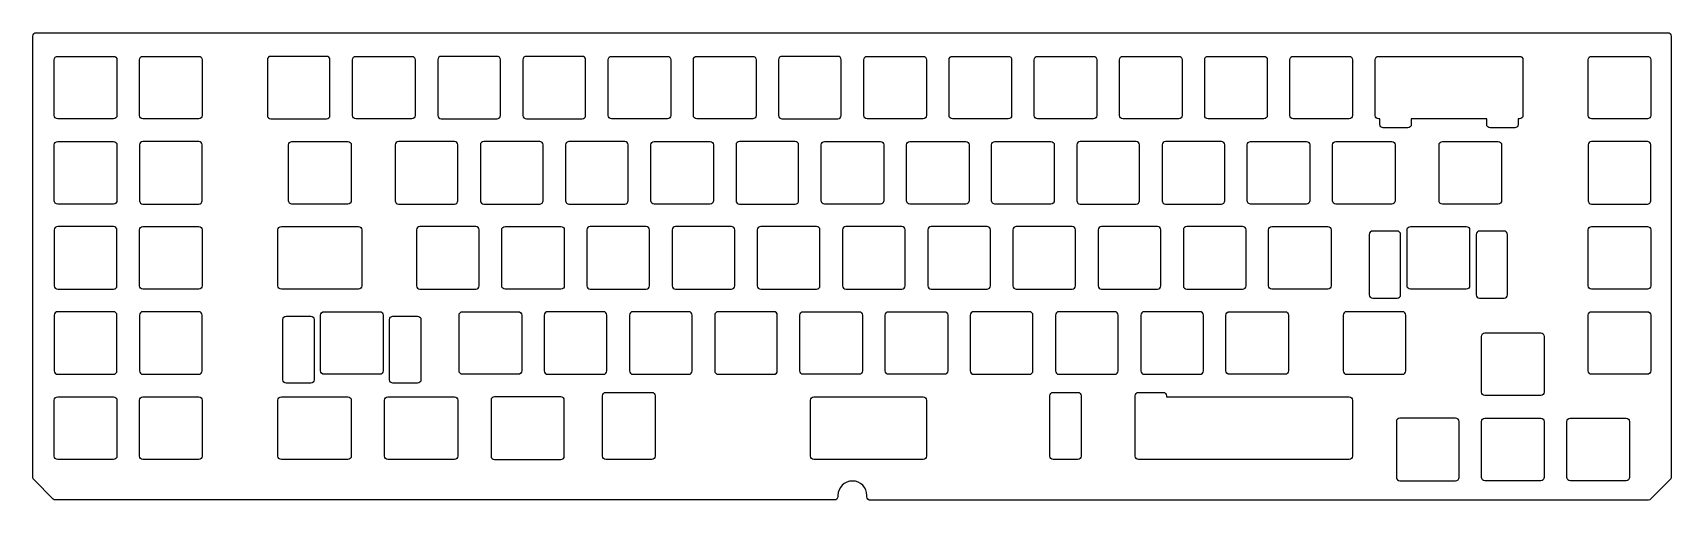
# Model space of a CAD drawing. Header units: millimetres. Extents: x -2 to 364, y -102 to 3.
import ezdxf

# ---------------------------------------------------------------- set-up
doc = ezdxf.new("R2010")
doc.units = ezdxf.units.MM
doc.layers.get('0').update_dxf_attribs({"linetype": 'CONTINUOUS'})

msp = doc.modelspace()

# ---------------------------------------------------------------- linework, layer by layer
for points in [[(359.39, -101.66, -0.16404), (358.96, -101.87), (184.95, -101.87, -0.414214), (184.2, -101.12), (184.2, -100.81, 1), (177.7, -100.81), (177.7, -101.06, -0.414214), (176.95, -101.81), (2.66, -101.81, -0.14793), (2.28, -101.61), (-2.09, -97.24, -0.147922), (-2.29, -96.86), (-2.29, 2, -0.414214), (-1.54, 2.75), (363.26, 2.75, -0.414214), (364.01, 2), (364.01, -96.86, -0.147897), (363.8, -97.24)], [(15.78, -2.53, -0.414214), (16.52, -3.28), (16.52, -15.78, -0.414214), (15.78, -16.53), (3.28, -16.53, -0.414214), (2.52, -15.78), (2.52, -3.28, -0.414214), (3.28, -2.53)], [(35.58, -15.78, -0.414214), (34.83, -16.53), (22.32, -16.53, -0.414214), (21.57, -15.78), (21.57, -3.28, -0.414214), (22.32, -2.53), (34.83, -2.53, -0.414214), (35.58, -3.28)], [(50.9, -2.53, 0.414214), (50.15, -3.28), (50.15, -15.78, 0.414214), (50.9, -16.53), (63.4, -16.53, 0.414214), (64.15, -15.78), (64.15, -3.28, 0.414214), (63.4, -2.53)], [(69.2, -15.78), (69.2, -3.28, -0.414214), (69.95, -2.53), (82.45, -2.53, -0.414214), (83.2, -3.28), (83.2, -15.78, -0.414214), (82.45, -16.53), (69.95, -16.53, -0.414214)], [(102.25, -15.78), (102.25, -3.28, 0.414214), (101.5, -2.53), (89, -2.53, 0.414214), (88.25, -3.28), (88.25, -15.78, 0.414214), (89, -16.53), (101.5, -16.53, 0.414214)], [(108.05, -2.53, 0.414214), (107.3, -3.28), (107.3, -15.78, 0.414214), (108.05, -16.53), (120.55, -16.53, 0.414214), (121.3, -15.78), (121.3, -3.28, 0.414214), (120.55, -2.53)], [(127.1, -16.53, -0.414214), (126.35, -15.78), (126.35, -3.28, -0.414214), (127.1, -2.53), (139.6, -2.53, -0.414214), (140.35, -3.28), (140.35, -15.78, -0.414214), (139.6, -16.53)], [(145.4, -15.78), (145.4, -3.28, -0.414214), (146.15, -2.53), (158.65, -2.53, -0.414214), (159.4, -3.28), (159.4, -15.78, -0.414214), (158.65, -16.53), (146.15, -16.53, -0.414214)], [(178.45, -15.78), (178.45, -3.28, 0.414214), (177.7, -2.53), (165.2, -2.53, 0.414214), (164.45, -3.28), (164.45, -15.78, 0.414214), (165.2, -16.53), (177.7, -16.53, 0.414214)], [(183.5, -3.28, -0.414214), (184.25, -2.53), (196.75, -2.53, -0.414214), (197.5, -3.28), (197.5, -15.78, -0.414214), (196.75, -16.53), (184.25, -16.53, -0.414214), (183.5, -15.78)], [(202.55, -3.28, -0.414214), (203.3, -2.53), (215.8, -2.53, -0.414214), (216.55, -3.28), (216.55, -15.78, -0.414214), (215.8, -16.53), (203.3, -16.53, -0.414214), (202.55, -15.78)], [(235.6, -15.78, -0.414214), (234.85, -16.53), (222.35, -16.53, -0.414214), (221.6, -15.78), (221.6, -3.28, -0.414214), (222.35, -2.53), (234.85, -2.53, -0.414214), (235.6, -3.28)], [(254.65, -15.78, -0.414214), (253.9, -16.53), (241.4, -16.53, -0.414214), (240.65, -15.78), (240.65, -3.28, -0.414214), (241.4, -2.53), (253.9, -2.53, -0.414214), (254.65, -3.28)], [(260.45, -2.53), (272.95, -2.53, -0.414214), (273.7, -3.28), (273.7, -15.78, -0.414214), (272.95, -16.53), (260.45, -16.53, -0.414214), (259.7, -15.78), (259.7, -3.28, -0.414214)], [(292.75, -3.28), (292.75, -15.78, -0.414214), (292, -16.53), (279.5, -16.53, -0.414214), (278.75, -15.78), (278.75, -3.28, -0.414214), (279.5, -2.53), (292, -2.53, -0.414214)], [(322.76, -16.53), (305.89, -16.53), (305.89, -17.78, -0.414214), (305.14, -18.53), (299.64, -18.53, -0.414214), (298.89, -17.78), (298.89, -16.53), (298.55, -16.53, -0.414214), (297.8, -15.78), (297.8, -3.28, -0.414214), (298.55, -2.53), (330.1, -2.53, -0.414214), (330.85, -3.28), (330.85, -15.78, -0.414214), (330.1, -16.53), (329.76, -16.53), (329.76, -17.78, -0.414214), (329.01, -18.53), (323.51, -18.53, -0.414214), (322.76, -17.78)], [(358.67, -16.53), (346.18, -16.53, -0.414214), (345.42, -15.78), (345.42, -3.28, -0.414214), (346.18, -2.53), (358.67, -2.53, -0.414214), (359.43, -3.28), (359.43, -15.78, -0.414214)], [(3.28, -35.58, -0.414214), (2.52, -34.83), (2.52, -22.32, -0.414214), (3.28, -21.58), (15.78, -21.58, -0.414214), (16.52, -22.32), (16.52, -34.83, -0.414214), (15.78, -35.58)], [(34.83, -35.58, 0.414214), (35.58, -34.83), (35.58, -22.32, 0.414214), (34.83, -21.58), (22.32, -21.58, 0.414214), (21.57, -22.32), (21.57, -34.83, 0.414214), (22.32, -35.58)], [(54.91, -22.32, -0.414214), (55.66, -21.58), (68.16, -21.58, -0.414214), (68.91, -22.32), (68.91, -34.83, -0.414214), (68.16, -35.58), (55.66, -35.58, -0.414214), (54.91, -34.83)], [(92.72, -22.32, 0.414214), (91.97, -21.58), (79.47, -21.58, 0.414214), (78.72, -22.32), (78.72, -34.83, 0.414214), (79.47, -35.58), (91.97, -35.58, 0.414214), (92.72, -34.83)], [(98.53, -21.58, 0.414214), (97.78, -22.32), (97.78, -34.83, 0.414214), (98.53, -35.58), (111.03, -35.58, 0.414214), (111.78, -34.83), (111.78, -22.32, 0.414214), (111.03, -21.58)], [(130.07, -35.58, 0.414214), (130.82, -34.83), (130.82, -22.32, 0.414214), (130.07, -21.58), (117.58, -21.58, 0.414214), (116.83, -22.32), (116.83, -34.83, 0.414214), (117.58, -35.58)], [(135.88, -34.83), (135.88, -22.32, -0.414214), (136.62, -21.58), (149.12, -21.58, -0.414214), (149.88, -22.32), (149.88, -34.83, -0.414214), (149.12, -35.58), (136.62, -35.58, -0.414214)], [(168.18, -21.58), (155.68, -21.58, 0.414214), (154.93, -22.32), (154.93, -34.83, 0.414214), (155.68, -35.58), (168.18, -35.58, 0.414214), (168.93, -34.83), (168.93, -22.32, 0.414214)], [(173.98, -34.83), (173.98, -22.32, -0.414214), (174.72, -21.58), (187.22, -21.58, -0.414214), (187.97, -22.32), (187.97, -34.83, -0.414214), (187.22, -35.58), (174.72, -35.58, -0.414214)], [(207.03, -34.83, -0.414214), (206.28, -35.58), (193.78, -35.58, -0.414214), (193.03, -34.83), (193.03, -22.32, -0.414214), (193.78, -21.58), (206.28, -21.58, -0.414214), (207.03, -22.32)], [(226.08, -22.32), (226.08, -34.83, -0.414214), (225.32, -35.58), (212.82, -35.58, -0.414214), (212.07, -34.83), (212.07, -22.32, -0.414214), (212.82, -21.58), (225.32, -21.58, -0.414214)], [(231.12, -22.32), (231.12, -34.83, 0.414214), (231.88, -35.58), (244.38, -35.58, 0.414214), (245.13, -34.83), (245.13, -22.32, 0.414214), (244.38, -21.58), (231.88, -21.58, 0.414214)], [(250.93, -21.58, 0.414214), (250.18, -22.32), (250.18, -34.83, 0.414214), (250.93, -35.58), (263.43, -35.58, 0.414214), (264.18, -34.83), (264.18, -22.32, 0.414214), (263.43, -21.58)], [(283.23, -34.83, -0.414214), (282.48, -35.58), (269.98, -35.58, -0.414214), (269.23, -34.83), (269.23, -22.32, -0.414214), (269.98, -21.58), (282.48, -21.58, -0.414214), (283.23, -22.32)], [(301.52, -35.58), (289.02, -35.58, -0.414214), (288.27, -34.83), (288.27, -22.32, -0.414214), (289.02, -21.58), (301.52, -21.58, -0.414214), (302.27, -22.32), (302.27, -34.83, -0.414214)], [(325.34, -21.58, -0.414214), (326.09, -22.32), (326.09, -34.83, -0.414214), (325.34, -35.58), (312.84, -35.58, -0.414214), (312.09, -34.83), (312.09, -22.32, -0.414214), (312.84, -21.58)], [(346.18, -21.58, 0.414214), (345.42, -22.32), (345.42, -34.83, 0.414214), (346.18, -35.58), (358.67, -35.58, 0.414214), (359.43, -34.83), (359.43, -22.32, 0.414214), (358.67, -21.58)], [(15.78, -40.63), (3.28, -40.63, 0.414214), (2.52, -41.38), (2.52, -53.88, 0.414214), (3.28, -54.63), (15.78, -54.63, 0.414214), (16.52, -53.88), (16.52, -41.38, 0.414214)], [(21.57, -41.38, -0.414214), (22.32, -40.63), (34.83, -40.63, -0.414214), (35.58, -41.38), (35.58, -53.88, -0.414214), (34.83, -54.63), (22.32, -54.63, -0.414214), (21.57, -53.88)], [(70.54, -40.63, -0.414214), (71.29, -41.38), (71.29, -53.88, -0.414214), (70.54, -54.63), (53.28, -54.63, -0.414214), (52.53, -53.88), (52.53, -41.38, -0.414214), (53.28, -40.63), (53.59, -40.63)], [(97.49, -41.38, 0.414214), (96.74, -40.63), (84.24, -40.63, 0.414214), (83.49, -41.38), (83.49, -53.88, 0.414214), (84.24, -54.63), (96.74, -54.63, 0.414214), (97.49, -53.88)], [(115.79, -40.63, -0.414214), (116.54, -41.38), (116.54, -53.88, -0.414214), (115.79, -54.63), (103.29, -54.63, -0.414214), (102.54, -53.88), (102.54, -41.38, -0.414214), (103.29, -40.63)], [(121.59, -41.38), (121.59, -53.88, 0.414214), (122.34, -54.63), (134.84, -54.63, 0.414214), (135.59, -53.88), (135.59, -41.38, 0.414214), (134.84, -40.63), (122.34, -40.63, 0.414214)], [(153.89, -40.63), (141.39, -40.63, 0.414214), (140.64, -41.38), (140.64, -53.88, 0.414214), (141.39, -54.63), (153.89, -54.63, 0.414214), (154.64, -53.88), (154.64, -41.38, 0.414214)], [(173.69, -41.38, 0.414214), (172.94, -40.63), (160.44, -40.63, 0.414214), (159.69, -41.38), (159.69, -53.88, 0.414214), (160.44, -54.63), (172.94, -54.63, 0.414214), (173.69, -53.88)], [(192.74, -53.88), (192.74, -41.38, 0.414214), (191.99, -40.63), (179.49, -40.63, 0.414214), (178.74, -41.38), (178.74, -53.88, 0.414214), (179.49, -54.63), (191.99, -54.63, 0.414214)], [(211.79, -53.88), (211.79, -41.38, 0.414214), (211.04, -40.63), (198.54, -40.63, 0.414214), (197.79, -41.38), (197.79, -53.88, 0.414214), (198.54, -54.63), (211.04, -54.63, 0.414214)], [(230.84, -41.38, 0.414214), (230.09, -40.63), (217.59, -40.63, 0.414214), (216.84, -41.38), (216.84, -53.88, 0.414214), (217.59, -54.63), (230.09, -54.63, 0.414214), (230.84, -53.88)], [(249.14, -40.63), (236.64, -40.63, 0.414214), (235.89, -41.38), (235.89, -53.88, 0.414214), (236.64, -54.63), (249.14, -54.63, 0.414214), (249.89, -53.88), (249.89, -41.38, 0.414214)], [(268.94, -53.88), (268.94, -41.38, 0.414214), (268.19, -40.63), (255.69, -40.63, 0.414214), (254.94, -41.38), (254.94, -53.88, 0.414214), (255.69, -54.63), (268.19, -54.63, 0.414214)], [(287.99, -41.38), (287.99, -53.88, -0.414214), (287.24, -54.63), (274.74, -54.63, -0.414214), (273.99, -53.88), (273.99, -41.38, -0.414214), (274.74, -40.63), (287.24, -40.63, -0.414214)], [(303.51, -42.38, 0.414214), (302.76, -41.63), (297.26, -41.63, 0.414214), (296.51, -42.38), (296.51, -55.88, 0.414214), (297.26, -56.63), (302.76, -56.63, 0.414214), (303.51, -55.88)], [(305.69, -54.63, -0.414214), (304.94, -53.88), (304.94, -41.38, -0.414214), (305.69, -40.63), (318.19, -40.63, -0.414214), (318.94, -41.38), (318.94, -53.88, -0.414214), (318.19, -54.63)], [(320.38, -42.38), (320.38, -55.88, 0.414214), (321.13, -56.63), (326.63, -56.63, 0.414214), (327.38, -55.88), (327.38, -42.38, 0.414214), (326.63, -41.63), (321.13, -41.63, 0.414214)], [(345.42, -53.88), (345.42, -41.38, -0.414214), (346.18, -40.63), (358.67, -40.63, -0.414214), (359.43, -41.38), (359.43, -53.88, -0.414214), (358.67, -54.63), (346.18, -54.63, -0.414214)], [(3.28, -59.68, 0.414214), (2.52, -60.43), (2.52, -72.93, 0.414214), (3.28, -73.68), (15.78, -73.68, 0.414214), (16.52, -72.93), (16.52, -60.43, 0.414214), (15.78, -59.68)], [(22.32, -73.68), (34.83, -73.68, 0.414214), (35.58, -72.93), (35.58, -60.43, 0.414214), (34.83, -59.68), (22.32, -59.68, 0.414214), (21.57, -60.43), (21.57, -72.93, 0.414214)], [(53.62, -74.92), (53.62, -61.42, -0.414214), (54.37, -60.68), (59.87, -60.68, -0.414214), (60.62, -61.42), (60.62, -74.92, -0.414214), (59.87, -75.67), (54.37, -75.67, -0.414214)], [(75.31, -59.68, -0.414214), (76.06, -60.43), (76.06, -72.93, -0.414214), (75.31, -73.68), (62.81, -73.68, -0.414214), (62.06, -72.93), (62.06, -60.43, -0.414214), (62.81, -59.68)], [(83.74, -60.68, -0.414214), (84.49, -61.42), (84.49, -74.92, -0.414214), (83.74, -75.67), (78.24, -75.67, -0.414214), (77.49, -74.92), (77.49, -61.42, -0.414214), (78.24, -60.68)], [(93.01, -60.43, -0.414214), (93.76, -59.68), (106.26, -59.68, -0.414214), (107.01, -60.43), (107.01, -72.93, -0.414214), (106.26, -73.68), (93.76, -73.68, -0.414214), (93.01, -72.93)], [(126.06, -60.43, 0.414214), (125.31, -59.68), (112.81, -59.68, 0.414214), (112.06, -60.43), (112.06, -72.93, 0.414214), (112.81, -73.68), (125.31, -73.68, 0.414214), (126.06, -72.93)], [(145.11, -72.93), (145.11, -60.43, 0.414214), (144.36, -59.68), (131.86, -59.68, 0.414214), (131.11, -60.43), (131.11, -72.93, 0.414214), (131.86, -73.68), (144.36, -73.68, 0.414214)], [(164.16, -60.43, 0.414214), (163.41, -59.68), (150.91, -59.68, 0.414214), (150.16, -60.43), (150.16, -72.93, 0.414214), (150.91, -73.68), (163.41, -73.68, 0.414214), (164.16, -72.93)], [(183.21, -72.93, -0.414214), (182.46, -73.68), (169.96, -73.68, -0.414214), (169.21, -72.93), (169.21, -60.43, -0.414214), (169.96, -59.68), (182.46, -59.68, -0.414214), (183.21, -60.43)], [(189.01, -73.68, -0.414214), (188.26, -72.93), (188.26, -60.43, -0.414214), (189.01, -59.68), (201.51, -59.68, -0.414214), (202.26, -60.43), (202.26, -72.93, -0.414214), (201.51, -73.68)], [(208.06, -59.68, 0.414214), (207.31, -60.43), (207.31, -72.93, 0.414214), (208.06, -73.68), (220.56, -73.68, 0.414214), (221.31, -72.93), (221.31, -60.43, 0.414214), (220.56, -59.68)], [(226.36, -72.93, 0.414214), (227.11, -73.68), (239.61, -73.68, 0.414214), (240.36, -72.93), (240.36, -60.43, 0.414214), (239.61, -59.68), (227.11, -59.68, 0.414214), (226.36, -60.43)], [(258.66, -59.68), (246.16, -59.68, 0.414214), (245.41, -60.43), (245.41, -72.93, 0.414214), (246.16, -73.68), (258.66, -73.68, 0.414214), (259.41, -72.93), (259.41, -60.43, 0.414214)], [(264.46, -72.93), (264.46, -60.43, -0.414214), (265.21, -59.68), (277.71, -59.68, -0.414214), (278.46, -60.43), (278.46, -72.93, -0.414214), (277.71, -73.68), (265.21, -73.68, -0.414214)], [(303.91, -73.68, 0.414214), (304.66, -72.93), (304.66, -60.43, 0.414214), (303.91, -59.68), (291.41, -59.68, 0.414214), (290.66, -60.43), (290.66, -72.93, 0.414214), (291.41, -73.68)], [(358.67, -59.68, -0.414214), (359.43, -60.43), (359.43, -72.93, -0.414214), (358.67, -73.68), (346.18, -73.68, -0.414214), (345.42, -72.93), (345.42, -60.43, -0.414214), (346.18, -59.68)], [(335.61, -77.69, -0.414214), (334.86, -78.44), (322.36, -78.44, -0.414214), (321.61, -77.69), (321.61, -65.19, -0.414214), (322.36, -64.44), (334.86, -64.44, -0.414214), (335.61, -65.19)], [(3.28, -78.73), (15.78, -78.73, -0.414214), (16.52, -79.48), (16.52, -91.98, -0.414214), (15.78, -92.73), (3.28, -92.73, -0.414214), (2.52, -91.98), (2.52, -79.48, -0.414214)], [(34.83, -78.73, -0.414214), (35.58, -79.48), (35.58, -91.98, -0.414214), (34.83, -92.73), (22.32, -92.73, -0.414214), (21.57, -91.98), (21.57, -79.48, -0.414214), (22.32, -78.73)], [(68.16, -92.73), (53.28, -92.73, -0.414214), (52.53, -91.98), (52.53, -79.48, -0.414214), (53.28, -78.73), (68.16, -78.73, -0.414214), (68.91, -79.48), (68.91, -91.98, -0.414214)], [(76.34, -79.48, -0.414214), (77.09, -78.73), (91.97, -78.73, -0.414214), (92.72, -79.48), (92.72, -91.98, -0.414214), (91.97, -92.73), (77.09, -92.73, -0.414214), (76.34, -91.98)], [(100.16, -91.98, 0.414214), (100.91, -92.73), (115.79, -92.73, 0.414214), (116.54, -91.98), (116.54, -79.48, 0.414214), (115.79, -78.73), (100.91, -78.73, 0.414214), (100.16, -79.48)], [(136.1, -77.73, -0.414214), (136.85, -78.48), (136.85, -91.98, -0.414214), (136.1, -92.73), (125.84, -92.73, -0.414214), (125.09, -91.98), (125.09, -78.48, -0.414214), (125.84, -77.73)], [(196.75, -78.73, -0.414214), (197.5, -79.48), (197.5, -91.98, -0.414214), (196.75, -92.73), (172.34, -92.73, -0.414214), (171.59, -91.98), (171.59, -79.48, -0.414214), (172.34, -78.73)], [(225.09, -91.98), (225.09, -78.48, -0.414214), (225.84, -77.73), (231.34, -77.73, -0.414214), (232.09, -78.48), (232.09, -91.98, -0.414214), (231.34, -92.73), (225.84, -92.73, -0.414214)], [(244.9, -77.73), (250.4, -77.73, -0.414214), (251.15, -78.48), (251.15, -78.73), (292, -78.73, -0.414214), (292.75, -79.48), (292.75, -91.98, -0.414214), (292, -92.73), (246.16, -92.73), (244.9, -92.73, -0.414214), (244.15, -91.98), (244.15, -90.98), (244.15, -78.48, -0.414214)], [(316.56, -96.74), (316.56, -84.24, 0.414214), (315.81, -83.49), (303.31, -83.49, 0.414214), (302.56, -84.24), (302.56, -96.74, 0.414214), (303.31, -97.49), (315.81, -97.49, 0.414214)], [(335.61, -96.74, -0.414214), (334.86, -97.49), (322.36, -97.49, -0.414214), (321.61, -96.74), (321.61, -84.24, -0.414214), (322.36, -83.49), (334.86, -83.49, -0.414214), (335.61, -84.24)], [(354.66, -84.24), (354.66, -96.74, -0.414214), (353.91, -97.49), (341.41, -97.49, -0.414214), (340.66, -96.74), (340.66, -84.24, -0.414214), (341.41, -83.49), (353.91, -83.49, -0.414214)]]:
    msp.add_lwpolyline(points, format="xyb", close=True)

doc.saveas('drawing.dxf')
